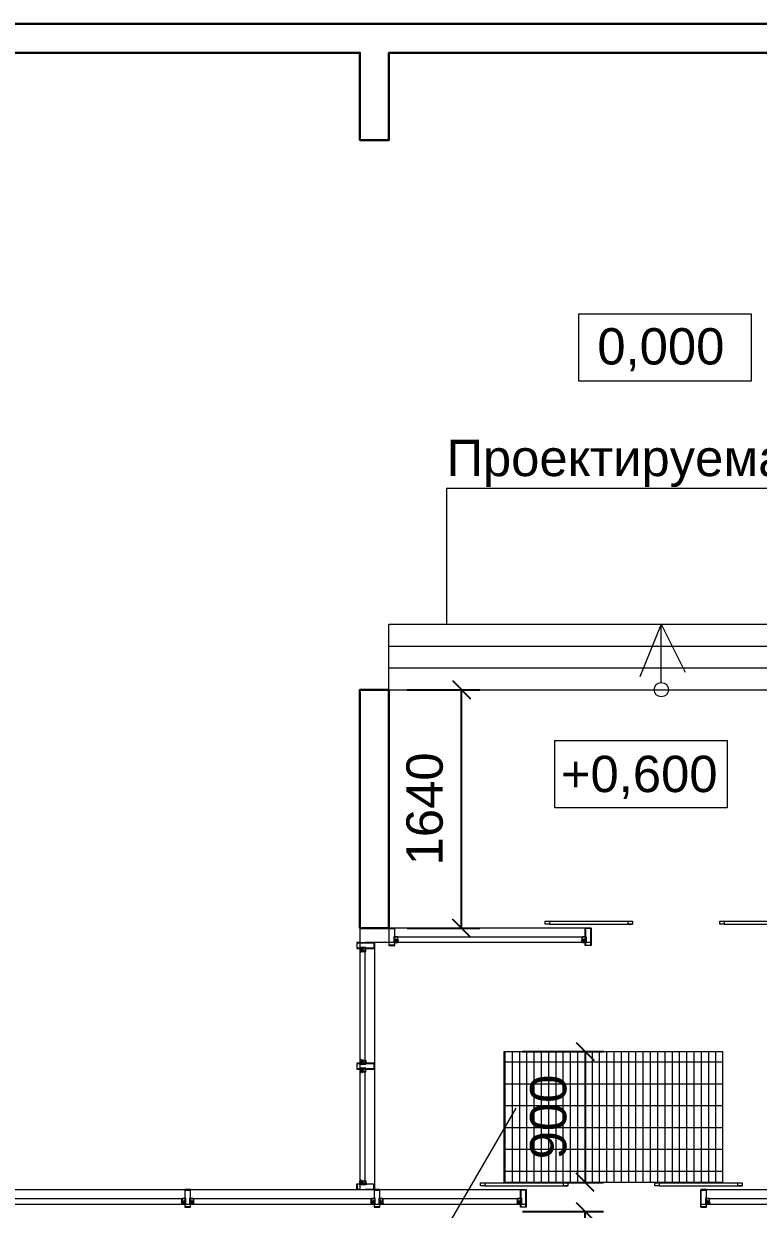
# Model space of a CAD drawing. Header units: metres. Extents: x -443 to 179, y -184 to -91.
# Drawn here: x -109.26 to -104.21, y -165.77 to -157.61 of the extents above; entities that cross this region are included whole.
import ezdxf

# ---------------------------------------------------------------- set-up
doc = ezdxf.new("R2010")
doc.units = ezdxf.units.M
doc.header["$MEASUREMENT"] = 0
for name, color, linetype, lineweight in [('Level 50', 7, 'Continuous', 0), ('выноска', 7, 'Continuous', 20), ('окна', 153, 'Continuous', 18), ('размер', 7, 'Continuous', 18)]:
    doc.layers.add(name, color=color, linetype=linetype, lineweight=lineweight)
doc.styles.get("Standard").update_dxf_attribs({"font": 'CS_Gost2304.shx'})
doc.styles.add('Style-Arial', font='arial.ttf')
doc.dimstyles.get("Standard").update_dxf_attribs({"dimtxt": 0.18, "dimasz": 0.18, "dimexe": 0.18, "dimexo": 0.0625, "dimgap": 0.09, "dimtad": 0, "dimtih": 1, "dimtoh": 1, "dimdec": 4, "dimzin": 0, "dimdsep": 46, "dimtxsty": 'Standard', "dimcen": 0.09, "dimadec": 0, "dimazin": 0, "dimtfac": 1, "dimtdec": 4, "dimtofl": 0, "dimtmove": 0, "dimatfit": 3, "dimfxl": 1, "dimtolj": 1, "dimtzin": 0, "dimarcsym": 0})

# ---------------------------------------------------------------- blocks, each defined once
blk = doc.blocks.new('_Oblique')
at = {"color": 0, "linetype": 'ByBlock', "lineweight": -2}
blk.add_line((0.5, 0.5), (-0.5, -0.5), dxfattribs=at)
blk = doc.blocks.new('*D51')
at = {"layer": 'Defpoints', "color": 0, "linetype": 'Continuous', "lineweight": 13, "transparency": 16777216}
for p in [(-106.7471, -162.1952), (-106.2479, -162.1952), (-106.7471, -163.8352)]:
    blk.add_point(p, dxfattribs=at)
at = {"layer": 'размер', "color": 0, "linetype": 'Continuous', "lineweight": -2, "transparency": 16777216}
for p, q in [((-106.6221, -162.1952), (-106.1229, -162.1952)), ((-106.2479, -163.8352), (-106.2479, -162.1952)), ((-106.6221, -163.8352), (-106.1229, -163.8352))]:
    blk.add_line(p, q, dxfattribs=at)
at = {"layer": 'размер', "color": 0, "linetype": 'Continuous', "lineweight": -2, "transparency": 16777216, "xscale": 0.125, "yscale": 0.125, "zscale": 0.125}
for p, rotation in [((-106.2479, -162.1952), 90), ((-106.2479, -163.8352), 270)]:
    blk.add_blockref('_Oblique', p, dxfattribs=dict(at, rotation=rotation))
at = {"layer": 'размер', "color": 0, "linetype": 'Continuous', "lineweight": 0, "transparency": 16777216, "insert": (-106.5005, -163.0152), "char_height": 0.25, "attachment_point": 5, "rotation": 90, "style": 'Style-Arial'}
blk.add_mtext('1640', dxfattribs=at)
blk = doc.blocks.new('*D52')
at = {"layer": 'Defpoints', "color": 0, "linetype": 'Continuous', "lineweight": 13, "transparency": 16777216}
for p in [(-105.9531, -165.7843), (-105.3974, -165.7843), (-105.9531, -166.7843)]:
    blk.add_point(p, dxfattribs=at)
at = {"layer": 'размер', "color": 0, "linetype": 'Continuous', "lineweight": -2, "transparency": 16777216}
for p, q in [((-105.8281, -165.7843), (-105.2724, -165.7843)), ((-105.3974, -166.7843), (-105.3974, -165.7843)), ((-105.8281, -166.7843), (-105.2724, -166.7843))]:
    blk.add_line(p, q, dxfattribs=at)
at = {"layer": 'размер', "color": 0, "linetype": 'Continuous', "lineweight": -2, "transparency": 16777216, "xscale": 0.125, "yscale": 0.125, "zscale": 0.125}
for p, rotation in [((-105.3974, -165.7843), 90), ((-105.3974, -166.7843), 270)]:
    blk.add_blockref('_Oblique', p, dxfattribs=dict(at, rotation=rotation))
at = {"layer": 'размер', "color": 0, "linetype": 'Continuous', "lineweight": 0, "transparency": 16777216, "insert": (-105.65, -166.2843), "char_height": 0.25, "attachment_point": 5, "rotation": 90, "style": 'Style-Arial'}
blk.add_mtext('1000', dxfattribs=at)
blk = doc.blocks.new('*D53')
at = {"layer": 'Defpoints', "color": 0, "linetype": 'Continuous', "lineweight": 13, "transparency": 16777216}
for p in [(-105.9538, -164.6843), (-105.9538, -165.5843), (-105.3974, -165.5843)]:
    blk.add_point(p, dxfattribs=at)
at = {"layer": 'размер', "color": 0, "linetype": 'Continuous', "lineweight": -2, "transparency": 16777216}
for p, q in [((-105.8288, -164.6843), (-105.2724, -164.6843)), ((-105.3974, -164.6843), (-105.3974, -165.5843)), ((-105.8288, -165.5843), (-105.2724, -165.5843))]:
    blk.add_line(p, q, dxfattribs=at)
at = {"layer": 'размер', "color": 0, "linetype": 'Continuous', "lineweight": -2, "transparency": 16777216, "xscale": 0.125, "yscale": 0.125, "zscale": 0.125}
for p, rotation in [((-105.3974, -164.6843), 90), ((-105.3974, -165.5843), 270)]:
    blk.add_blockref('_Oblique', p, dxfattribs=dict(at, rotation=rotation))
at = {"layer": 'размер', "color": 0, "linetype": 'Continuous', "lineweight": 0, "transparency": 16777216, "insert": (-105.65, -165.1343), "char_height": 0.25, "attachment_point": 5, "rotation": 90, "style": 'Style-Arial'}
blk.add_mtext('900', dxfattribs=at)
blk = doc.blocks.new('stoyka_R')
at = {"color": 0, "linetype": 'ByBlock', "lineweight": 0}
for points in [[(-34.9, 96.6), (-36, 97), (-36, 96), (-35.8, 96), (-35.8, 95), (-34.1, 94.3, -0.278117), (-33.5, 93.4, -0.298632), (-34.2, 92.5), (-37, 92, -1.227062), (-37.2, 92.7), (-34.8, 93.5), (-36.8, 94), (-37.8, 93.5), (-40.3, 93.5), (-44.8, 92.1, -1.262793), (-45.1, 92.7), (-41, 96), (-40, 96), (-40, 95, 0.414214), (-39.5, 94.5), (-38.3, 94.5, 0.414214), (-37.8, 95), (-37.8, 96), (-37.5, 96), (-37.5, 97), (-38.6, 96.6, -0.954089), (-39.2, 97.1), (-37.5, 98.7), (-36, 98.7), (-34.3, 97.1, -0.954089)], [(-34.9, 82.4), (-36, 81.7), (-36, 83), (-35.8, 83), (-35.8, 84), (-34.1, 84.7, 0.278117), (-33.5, 85.6, 0.298632), (-34.2, 86.5), (-37, 87, 1.227062), (-37.2, 86.3), (-34.8, 85.5), (-36.8, 85), (-37.8, 85.5), (-40.3, 85.5), (-44.8, 86.9, 1.262793), (-45.1, 86.3), (-41, 83), (-40, 83), (-40, 84, -0.414214), (-39.5, 84.5), (-38.3, 84.5, -0.414214), (-37.8, 84), (-37.8, 83), (-37.5, 83), (-37.5, 81.7), (-38.6, 82.4, 0.954089), (-39.2, 81.9), (-37.5, 80), (-36, 80), (-34.3, 81.9, 0.954089)], [(34.9, 96.6), (36, 97), (36, 96), (35.7, 96), (35.7, 95), (34.1, 94.3, 0.278117), (33.5, 93.4, 0.298632), (34.2, 92.5), (37, 92, 1.227062), (37.2, 92.7), (34.8, 93.5), (36.7, 94), (37.7, 93.5), (40.2, 93.5), (44.8, 92.1, 1.262793), (45.1, 92.7), (41, 96), (40, 96), (40, 95, -0.414214), (39.5, 94.5), (38.2, 94.5, -0.414214), (37.7, 95), (37.7, 96), (37.5, 96), (37.5, 97), (38.6, 96.6, 0.954089), (39.2, 97.1), (37.5, 98.7), (36, 98.7), (34.3, 97.1, 0.954089)], [(34.9, 82.4), (36, 81.7), (36, 83), (35.7, 83), (35.7, 84), (34.1, 84.7, -0.278117), (33.5, 85.6, -0.298632), (34.2, 86.5), (37, 87, -1.227062), (37.2, 86.3), (34.8, 85.5), (36.7, 85), (37.7, 85.5), (40.2, 85.5), (44.8, 86.9, -1.262793), (45.1, 86.3), (41, 83), (40, 83), (40, 84, 0.414214), (39.5, 84.5), (38.2, 84.5, 0.414214), (37.7, 84), (37.7, 83), (37.5, 83), (37.5, 81.7), (38.6, 82.4, -0.954089), (39.2, 81.9), (37.5, 80), (36, 80), (34.3, 81.9, -0.954089)]]:
    blk.add_lwpolyline(points, format="xyb", close=True, dxfattribs=at)
at = {"color": 0, "linetype": 'ByBlock', "lineweight": -2}
for points in [[(-20, 63.5), (-20, 0), (20, 0), (20, 63.5), (19.3, 63.9, 0.580174), (18.5, 63.5), (18.5, 61.5), (15, 61.5), (15, 69.5), (14.5, 70), (15, 70.5), (15, 79.2), (18.5, 79.2), (18.5, 77.2, 0.580174), (19.3, 76.8), (20, 77.3), (20, 80.7), (15, 80.7), (15, 98.5), (33.5, 98.5), (33.5, 96.2), (32, 96.2, 0.414214), (31.5, 95.7), (31.5, 95), (34.9, 95, 0.414214), (35.4, 95.5), (35.4, 96.2), (34.7, 96.2), (34.7, 98.7), (38.7, 98.7), (38.7, 96.2), (37.9, 96.2), (37.9, 95.5, 0.414214), (38.4, 95), (39.5, 95, 0.414214), (40, 95.5), (40, 99.5, 0.414214), (39.5, 100), (20, 100), (20, 120), (-20, 120), (-20, 100), (-39.5, 100, 0.414214), (-40, 99.5), (-40, 95.5, 0.414214), (-39.5, 95), (-38.5, 95, 0.414214), (-38, 95.5), (-38, 96.2), (-38.7, 96.2), (-38.7, 98.7), (-34.7, 98.7), (-34.7, 96.2), (-35.5, 96.2), (-35.5, 95.5, 0.414214), (-35, 95), (-31.5, 95), (-31.5, 95.7, 0.414214), (-32, 96.2), (-33.5, 96.2), (-33.5, 98.5), (-15, 98.5), (-15, 80.7), (-20, 80.7), (-20, 77.3), (-19.3, 76.8, 0.580174), (-18.5, 77.2), (-18.5, 79.2), (-15, 79.2), (-15, 70.5), (-14.5, 70), (-15, 69.5), (-15, 61.5), (-18.5, 61.5), (-18.5, 63.5, 0.580174), (-19.3, 63.9)], [(-39, 79), (-30, 79), (-22.1, 75.5), (-15.7, 75.5, 0.414214), (-15.2, 76), (-15.2, 76.2, 0.23461), (-15.4, 76.6), (-16.5, 77.4, 0.303619), (-16.9, 77.4), (-18.2, 76.5), (-22.1, 76.5), (-30, 80), (-33.5, 80), (-33.5, 82.8), (-33.5, 84), (-34.7, 84), (-35.3, 83), (-34.5, 83), (-34.5, 80), (-39, 80), (-39, 83), (-37.8, 83), (-38.4, 84), (-40, 84), (-40, 60), (-20, 60), (-20, 61), (-22, 61), (-22, 64), (-17.9, 64), (-16.3, 62.4, 0.979824), (-15.6, 63.1), (-17.5, 65), (-23.2, 65), (-23.2, 61), (-39, 61), (-39, 79)], [(39, 79), (30, 79), (22.1, 75.5), (15.7, 75.5, -0.414214), (15.2, 76), (15.2, 76.2, -0.23461), (15.4, 76.6), (16.5, 77.4, -0.303619), (16.9, 77.4), (18.2, 76.5), (22.1, 76.5), (30, 80), (33.5, 80), (33.5, 82.8), (33.5, 84), (34.7, 84), (35.3, 83), (34.5, 83), (34.5, 80), (39, 80), (39, 83), (37.8, 83), (38.4, 84), (40, 84), (40, 60), (20, 60), (20, 61), (22, 61), (22, 64), (17.9, 64), (16.3, 62.4, -0.979824), (15.6, 63.1), (17.5, 65), (23.2, 65), (23.2, 61), (39, 61), (39, 79)]]:
    blk.add_lwpolyline(points, format="xyb", close=True, dxfattribs=at)
at = {"lineweight": 0}
for points in [[(-37.2, 87), (-25, 87)], [(-37.1, 92), (-25, 92)], [(37.1, 92), (25, 92)], [(37.2, 87), (25, 87)]]:
    blk.add_lwpolyline(points, dxfattribs=at)
for points in [[(-25, 83.5), (-15, 83.5), (-15, 95.5), (-25, 95.5)], [(25, 83.5), (15, 83.5), (15, 95.5), (25, 95.5)]]:
    blk.add_lwpolyline(points, close=True, dxfattribs=at)
at = {"color": 0, "linetype": 'ByBlock', "lineweight": -2}
blk.add_lwpolyline([(18, 59.5), (18, 3), (-18, 3), (-18, 59.5), (-13, 59.5), (-13, 100.5), (-18, 100.5), (-18, 118), (18, 118), (18, 100.5), (13, 100.5), (13, 59.5)], close=True, dxfattribs=at)

msp = doc.modelspace()

# ---------------------------------------------------------------- hatches: boundary and pattern name
at = {"linetype": 'Continuous', "lineweight": 13}
h = msp.add_hatch(dxfattribs=at)
h.set_pattern_fill('CROSSHATCH', color=1, style=0, pattern_type=2)
h.set_pattern_definition([(180, (-106.49811, -165.05602), (-2e-17, -0.15), []), (270, (-106.49811, -165.056023), (0.05, -9e-18), [])])
h.paths.add_polyline_path([(-105.95379276, -165.58425684), (-104.45379276, -165.58425684), (-104.45379276, -164.68425684), (-105.95379276, -164.68425684)])

# ---------------------------------------------------------------- linework, layer by layer
for points in [[(-105.44081975, -160.07275909), (-105.44081975, -159.60893221), (-104.25667536, -159.60893221), (-104.25667536, -160.07275909), (-105.44081975, -160.07275909)], [(-105.60554967, -163.00829874), (-105.60554967, -162.54447186), (-104.42140528, -162.54447186), (-104.42140528, -163.00829874), (-105.60554967, -163.00829874)], [(-109.25195328, -169.77927832), (-108.60531161, -169.77927832), (-105.8730488, -165.07469879)]]:
    msp.add_lwpolyline(points, dxfattribs=at)
at = {"color": 7, "linetype": 'Continuous', "lineweight": 13}
for points in [[(-106.74711114, -162.1951916), (-106.74711114, -161.7451916)], [(-106.74711114, -161.7451916), (-102.99711114, -161.7451916), (-102.99711114, -163.8351916)], [(-106.74711114, -161.8951916), (-103.14711114, -161.8951916), (-103.14711114, -163.8351916)], [(-106.74711114, -162.0451916), (-103.29711114, -162.0451916), (-103.29711114, -163.8351916)], [(-106.74711114, -162.1951916), (-103.44711114, -162.1951916), (-103.44711114, -163.8351916)]]:
    msp.add_lwpolyline(points, dxfattribs=at)
at = {"color": 1, "linetype": 'Continuous', "lineweight": 13, "flags": 128}
msp.add_lwpolyline([(-105.95379276, -164.68425684), (-104.45379276, -164.68425684), (-104.45379276, -165.58425684), (-105.95379276, -165.58425684), (-105.95379276, -164.68425684)], close=True, dxfattribs=at)
at = {"color": 7, "linetype": 'Continuous', "lineweight": 13}
msp.add_circle((-104.87393924, -162.1951916), 0.04900933, dxfattribs=at)
at = {"layer": 'Level 50', "color": 7, "linetype": 'Continuous', "lineweight": 0}
for p, q in [((-104.87393924, -161.7451916), (-105.02214845, -162.1074031)), ((-104.87393924, -162.14618227), (-104.87393924, -161.7451916)), ((-104.87393924, -161.7451916), (-104.71052272, -162.07374583))]:
    msp.add_line(p, q, dxfattribs=at)
at = {"layer": 'Level 50', "color": 7, "linetype": 'Continuous', "lineweight": 30}
for points in [[(-121.14711114, -157.61425684), (-113.93711114, -157.61425684), (-110.35711114, -157.61425684), (-106.74711114, -157.61425684), (-101.14711114, -157.61425684), (-101.14711114, -157.61425684)], [(-120.94711114, -157.81425684), (-114.13711114, -157.81425684), (-114.13711114, -158.48425684), (-113.93711114, -158.48425684), (-113.93711114, -157.81425684), (-110.55711114, -157.81425684), (-110.55711114, -158.48425684), (-110.35711114, -158.48425684), (-110.35711114, -157.81425684), (-106.94711114, -157.81425684), (-106.94711114, -158.41425684), (-106.74711114, -158.41425684), (-106.74711114, -157.81425684), (-101.34711114, -157.81425684)], [(-106.74711114, -163.8351916), (-106.74711114, -162.1951916), (-106.94711114, -162.1951916), (-106.94711114, -163.8351916), (-106.74711114, -163.8351916)]]:
    msp.add_lwpolyline(points, dxfattribs=at)
at = {"layer": 'выноска', "linetype": 'Continuous', "lineweight": 0, "flags": 128}
for points in [[(-106.35169788, -160.80961511), (-102.25381248, -160.80961511)], [(-106.35169788, -160.80961511), (-106.35169788, -161.7451916)]]:
    msp.add_lwpolyline(points, dxfattribs=at)
at = {"layer": 'окна', "color": 5}
for p, q in [((-117.15711114, -165.63425684), (-105.80311114, -165.63425684)), ((-104.60311114, -165.63425684), (-103.55711114, -165.63425684)), ((-117.15711114, -165.73425684), (-105.80311114, -165.73425684)), ((-104.60311114, -165.73425684), (-103.55711114, -165.73425684))]:
    msp.add_line(p, q, dxfattribs=at)
at = {"layer": 'окна', "color": 5, "ltscale": 100}
for points in [[(-105.67180734, -163.78840157), (-105.64241417, -163.78840158), (-105.64241418, -163.80840151), (-105.67180735, -163.80840151)], [(-105.10120051, -163.78840157), (-105.07180734, -163.78840157), (-105.07180734, -163.8084015), (-105.10120051, -163.8084015)], [(-104.47180734, -163.78840154), (-104.44241417, -163.78840154), (-104.44241417, -163.80840148), (-104.47180734, -163.80840147)], [(-106.11780773, -165.58746682), (-106.08841456, -165.58746682), (-106.08841456, -165.60746676), (-106.11780773, -165.60746675)], [(-105.5472009, -165.58746682), (-105.51780773, -165.58746682), (-105.51780772, -165.60746675), (-105.54720089, -165.60746674)], [(-104.91780773, -165.58746679), (-104.88841456, -165.58746679), (-104.88841456, -165.60746672), (-104.91780773, -165.60746672)], [(-104.3472009, -165.58746678), (-104.31780773, -165.58746679), (-104.31780772, -165.60746671), (-104.34720089, -165.60746671)]]:
    msp.add_lwpolyline(points, close=True, dxfattribs=at)
at = {"layer": 'окна', "color": 5}
for points in [[(-105.64241418, -163.80840158), (-105.07180734, -163.80840145)], [(-105.64241417, -163.78840158), (-105.07180734, -163.78840145)], [(-104.44241417, -163.78840154), (-103.87180734, -163.78840141)], [(-104.44241417, -163.80840154), (-103.87180734, -163.80840141)], [(-106.94711114, -163.8351916), (-106.94711114, -165.63425684)], [(-105.35711076, -163.8351916), (-106.74711114, -163.8351916)], [(-106.74711114, -163.89868839), (-106.74711114, -163.93519653)], [(-106.74511114, -163.9356916), (-106.74511114, -163.8381916), (-106.70911114, -163.8381916), (-106.70911114, -163.8946916), (-106.71411114, -163.8946916), (-106.71411114, -163.9356916), (-106.70911114, -163.9356916), (-106.70911114, -163.9531916), (-106.74511114, -163.9531916), (-106.74511114, -163.9356916)], [(-106.70711114, -163.8951916), (-105.39711076, -163.8951916)], [(-105.35911076, -163.9356916), (-105.35911076, -163.8381916), (-105.39511076, -163.8381916), (-105.39511076, -163.8946916), (-105.39011076, -163.8946916), (-105.39011076, -163.9356916), (-105.39511076, -163.9356916), (-105.39511076, -163.9531916), (-105.35911076, -163.9531916), (-105.35911076, -163.9356916)], [(-105.35711076, -163.89868839), (-105.35711076, -163.9351916)], [(-106.94761114, -163.93719652), (-106.85011114, -163.93719652), (-106.85011114, -163.97319652), (-106.90661114, -163.97319652), (-106.90661114, -163.96819652), (-106.94761114, -163.96819652), (-106.94761114, -163.97319652), (-106.96511114, -163.97319652), (-106.96511114, -163.93719652), (-106.94761114, -163.93719652)], [(-106.94711114, -163.93519652), (-106.91060794, -163.93519652)], [(-106.93911114, -163.99234633), (-106.93911114, -163.98019652)], [(-106.93411114, -163.99239096), (-106.93411114, -163.98019652)], [(-106.91000552, -164.76672668), (-106.91000552, -163.97119653)], [(-105.35711076, -163.93519429), (-106.85000552, -163.93519653)], [(-106.84711369, -163.93519652), (-106.84711114, -165.63425684)], [(-106.68991671, -163.9221916), (-106.70211114, -163.9221916)], [(-106.68996134, -163.9271916), (-106.70211114, -163.9271916)], [(-105.4143052, -163.9221916), (-105.40211076, -163.9221916)], [(-105.41426056, -163.9271916), (-105.40211076, -163.9271916)], [(-106.91000552, -165.59825684), (-106.91000552, -164.80272668)], [(-106.94761114, -165.63225684), (-106.85011114, -165.63225684), (-106.85011114, -165.59625684), (-106.90661114, -165.59625684), (-106.90661114, -165.60125684), (-106.94761114, -165.60125684), (-106.94761114, -165.59625684), (-106.96511114, -165.59625684), (-106.96511114, -165.63225684), (-106.94761114, -165.63225684)], [(-106.93911114, -165.57710704), (-106.93911114, -165.58925684)], [(-106.93411114, -165.5770624), (-106.93411114, -165.58925684)], [(-106.08841456, -165.58746682), (-105.51780773, -165.58746669)], [(-106.08841456, -165.60746682), (-105.51780772, -165.60746669)], [(-104.88841456, -165.58746679), (-104.31780773, -165.58746666)], [(-104.88841456, -165.60746679), (-104.31780772, -165.60746666)], [(-109.39761114, -165.69425684), (-108.14936114, -165.69425684)], [(-108.11336114, -165.69425684), (-106.84711114, -165.69425684)], [(-106.81111114, -165.69425684), (-105.83711114, -165.69425684)], [(-105.80511114, -165.73475684), (-105.80511114, -165.63725684), (-105.84111114, -165.63725684), (-105.84111114, -165.69375684), (-105.83611114, -165.69375684), (-105.83611114, -165.73475684), (-105.84111114, -165.73475684), (-105.84111114, -165.75225684), (-105.80511114, -165.75225684), (-105.80511114, -165.73475684)], [(-105.80311114, -165.69775364), (-105.80311114, -165.73425684)], [(-104.60311114, -165.69775364), (-104.60311114, -165.73425684)], [(-104.60111114, -165.73475684), (-104.60111114, -165.63725684), (-104.56511114, -165.63725684), (-104.56511114, -165.69375684), (-104.57011114, -165.69375684), (-104.57011114, -165.73475684), (-104.56511114, -165.73475684), (-104.56511114, -165.75225684), (-104.60111114, -165.75225684), (-104.60111114, -165.73475684)], [(-104.56711114, -165.69425684), (-103.59311114, -165.69425684)], [(-105.86030558, -165.72125684), (-105.84811114, -165.72125684)], [(-105.86026095, -165.72625684), (-105.84811114, -165.72625684)], [(-104.54591671, -165.72125684), (-104.55811114, -165.72125684)], [(-104.54596134, -165.72625684), (-104.55811114, -165.72625684)]]:
    msp.add_lwpolyline(points, dxfattribs=at)
for points in [[(-106.74711114, -163.9351916), (-106.74711114, -163.9351916), (-106.74711114, -163.9551916), (-106.70711114, -163.9551916), (-106.70711114, -163.9351916), (-106.68761114, -163.9351916, 0.4142135624), (-106.68711114, -163.9346916), (-106.68711114, -163.9306916, 0.4142135624), (-106.68761114, -163.9301916), (-106.68866114, -163.9301916, 0.4142135624), (-106.68916114, -163.9306916), (-106.68916114, -163.9313916), (-106.68841114, -163.9313916), (-106.68841114, -163.9338916), (-106.69241114, -163.9338916), (-106.69241114, -163.9313916), (-106.69166114, -163.9313916), (-106.69166114, -163.9306916, 0.4142135624), (-106.69216114, -163.9301916), (-106.69561114, -163.9301916), (-106.69561114, -163.9308916, 0.4142135624), (-106.69511114, -163.9313916), (-106.69361114, -163.9313916), (-106.69361114, -163.9336916), (-106.71211114, -163.9336916), (-106.71211114, -163.9159416), (-106.70711114, -163.9159416), (-106.70711114, -163.91244481), (-106.70785574, -163.91200647, 0.5801735595), (-106.70861117, -163.91243837), (-106.70861117, -163.9144416), (-106.71211114, -163.9144416), (-106.71211114, -163.9056916), (-106.71261114, -163.9051916), (-106.71211114, -163.9046916), (-106.71211114, -163.8966916), (-106.70861117, -163.8966916), (-106.70861117, -163.89869482, 0.5801735595), (-106.70785574, -163.89912672), (-106.70711114, -163.89868839), (-106.70711114, -163.8351916), (-106.74711114, -163.8351916), (-106.74711114, -163.89868839)], [(-105.35711076, -163.9351916), (-105.35711076, -163.9351916), (-105.35711076, -163.9551916), (-105.39711076, -163.9551916), (-105.39711076, -163.9351916), (-105.41661076, -163.9351916, -0.4142135624), (-105.41711076, -163.9346916), (-105.41711076, -163.9306916, -0.4142135624), (-105.41661076, -163.9301916), (-105.41556076, -163.9301916, -0.4142135624), (-105.41506076, -163.9306916), (-105.41506076, -163.9313916), (-105.41581076, -163.9313916), (-105.41581076, -163.9338916), (-105.41181076, -163.9338916), (-105.41181076, -163.9313916), (-105.41256076, -163.9313916), (-105.41256076, -163.9306916, -0.4142135624), (-105.41206076, -163.9301916), (-105.40861076, -163.9301916), (-105.40861076, -163.9308916, -0.4142135624), (-105.40911076, -163.9313916), (-105.41061076, -163.9313916), (-105.41061076, -163.9336916), (-105.39211076, -163.9336916), (-105.39211076, -163.9159416), (-105.39711076, -163.9159416), (-105.39711076, -163.91244481), (-105.39636616, -163.91200647, -0.5801735595), (-105.39561073, -163.91243837), (-105.39561073, -163.9144416), (-105.39211076, -163.9144416), (-105.39211076, -163.9056916), (-105.39161076, -163.9051916), (-105.39211076, -163.9046916), (-105.39211076, -163.8966916), (-105.39561073, -163.8966916), (-105.39561073, -163.89869482, -0.5801735595), (-105.39636616, -163.89912672), (-105.39711076, -163.89868839), (-105.39711076, -163.8351916), (-105.35711076, -163.8351916), (-105.35711076, -163.89868839)], [(-106.94711114, -163.93519652), (-106.94711114, -163.93519652), (-106.96711114, -163.93519652), (-106.96711114, -163.97519652), (-106.94711114, -163.97519652), (-106.94711114, -163.99469652, 0.4142135624), (-106.94661114, -163.99519652), (-106.94261114, -163.99519652, 0.4142135624), (-106.94211114, -163.99469652), (-106.94211114, -163.99364652, 0.4142135624), (-106.94261114, -163.99314652), (-106.94331114, -163.99314652), (-106.94331114, -163.99389652), (-106.94581114, -163.99389652), (-106.94581114, -163.98989652), (-106.94331114, -163.98989652), (-106.94331114, -163.99064652), (-106.94261114, -163.99064652, 0.4142135624), (-106.94211114, -163.99014652), (-106.94211114, -163.98669652), (-106.94281114, -163.98669652, 0.4142135624), (-106.94331114, -163.98719652), (-106.94331114, -163.98869652), (-106.94561114, -163.98869652), (-106.94561114, -163.97019652), (-106.92786114, -163.97019652), (-106.92786114, -163.97519652), (-106.92436435, -163.97519652), (-106.92392602, -163.97445193, 0.5801735595), (-106.92435792, -163.9736965), (-106.92636114, -163.9736965), (-106.92636114, -163.97019652), (-106.91761114, -163.97019652), (-106.91711114, -163.96969652), (-106.91661114, -163.97019652), (-106.90861114, -163.97019652), (-106.90861114, -163.9736965), (-106.91061437, -163.9736965, 0.5801735595), (-106.91104627, -163.97445193), (-106.91060794, -163.97519652), (-106.84711114, -163.97519652), (-106.84711114, -163.93519652), (-106.91060794, -163.93519652)], [(-106.94711114, -165.63425684), (-106.94711114, -165.63425684), (-106.96711114, -165.63425684), (-106.96711114, -165.59425684), (-106.94711114, -165.59425684), (-106.94711114, -165.57475684, -0.4142135624), (-106.94661114, -165.57425684), (-106.94261114, -165.57425684, -0.4142135624), (-106.94211114, -165.57475684), (-106.94211114, -165.57580684, -0.4142135624), (-106.94261114, -165.57630684), (-106.94331114, -165.57630684), (-106.94331114, -165.57555684), (-106.94581114, -165.57555684), (-106.94581114, -165.57955684), (-106.94331114, -165.57955684), (-106.94331114, -165.57880684), (-106.94261114, -165.57880684, -0.4142135624), (-106.94211114, -165.57930684), (-106.94211114, -165.58275684), (-106.94281114, -165.58275684, -0.4142135624), (-106.94331114, -165.58225684), (-106.94331114, -165.58075684), (-106.94561114, -165.58075684), (-106.94561114, -165.59925684), (-106.92786114, -165.59925684), (-106.92786114, -165.59425684), (-106.92436435, -165.59425684), (-106.92392602, -165.59500144, -0.5801735595), (-106.92435792, -165.59575687), (-106.92636114, -165.59575687), (-106.92636114, -165.59925684), (-106.91761114, -165.59925684), (-106.91711114, -165.59975684), (-106.91661114, -165.59925684), (-106.90861114, -165.59925684), (-106.90861114, -165.59575687), (-106.91061437, -165.59575687, -0.5801735595), (-106.91104627, -165.59500144), (-106.91060794, -165.59425684), (-106.84711114, -165.59425684), (-106.84711114, -165.63425684), (-106.91060794, -165.63425684)], [(-105.80311114, -165.73425684), (-105.80311114, -165.73425684), (-105.80311114, -165.75425684), (-105.84311114, -165.75425684), (-105.84311114, -165.73425684), (-105.86261114, -165.73425684, -0.4142135624), (-105.86311114, -165.73375684), (-105.86311114, -165.72975684, -0.4142135624), (-105.86261114, -165.72925684), (-105.86156114, -165.72925684, -0.4142135624), (-105.86106114, -165.72975684), (-105.86106114, -165.73045684), (-105.86181114, -165.73045684), (-105.86181114, -165.73295684), (-105.85781114, -165.73295684), (-105.85781114, -165.73045684), (-105.85856114, -165.73045684), (-105.85856114, -165.72975684, -0.4142135624), (-105.85806114, -165.72925684), (-105.85461114, -165.72925684), (-105.85461114, -165.72995684, -0.4142135624), (-105.85511114, -165.73045684), (-105.85661114, -165.73045684), (-105.85661114, -165.73275684), (-105.83811114, -165.73275684), (-105.83811114, -165.71500684), (-105.84311114, -165.71500684), (-105.84311114, -165.71151005), (-105.84236655, -165.71107172, -0.5801735595), (-105.84161112, -165.71150362), (-105.84161112, -165.71350684), (-105.83811114, -165.71350684), (-105.83811114, -165.70475684), (-105.83761114, -165.70425684), (-105.83811114, -165.70375684), (-105.83811114, -165.69575684), (-105.84161112, -165.69575684), (-105.84161112, -165.69776007, -0.5801735595), (-105.84236655, -165.69819197), (-105.84311114, -165.69775364), (-105.84311114, -165.63425684), (-105.80311114, -165.63425684), (-105.80311114, -165.69775364)], [(-104.60311114, -165.73425684), (-104.60311114, -165.73425684), (-104.60311114, -165.75425684), (-104.56311114, -165.75425684), (-104.56311114, -165.73425684), (-104.54361114, -165.73425684, 0.4142135624), (-104.54311114, -165.73375684), (-104.54311114, -165.72975684, 0.4142135624), (-104.54361114, -165.72925684), (-104.54466114, -165.72925684, 0.4142135624), (-104.54516114, -165.72975684), (-104.54516114, -165.73045684), (-104.54441114, -165.73045684), (-104.54441114, -165.73295684), (-104.54841114, -165.73295684), (-104.54841114, -165.73045684), (-104.54766114, -165.73045684), (-104.54766114, -165.72975684, 0.4142135624), (-104.54816114, -165.72925684), (-104.55161114, -165.72925684), (-104.55161114, -165.72995684, 0.4142135624), (-104.55111114, -165.73045684), (-104.54961114, -165.73045684), (-104.54961114, -165.73275684), (-104.56811114, -165.73275684), (-104.56811114, -165.71500684), (-104.56311114, -165.71500684), (-104.56311114, -165.71151005), (-104.56385574, -165.71107172, 0.5801735595), (-104.56461117, -165.71150362), (-104.56461117, -165.71350684), (-104.56811114, -165.71350684), (-104.56811114, -165.70475684), (-104.56861114, -165.70425684), (-104.56811114, -165.70375684), (-104.56811114, -165.69575684), (-104.56461117, -165.69575684), (-104.56461117, -165.69776007, 0.5801735595), (-104.56385574, -165.69819197), (-104.56311114, -165.69775364), (-104.56311114, -165.63425684), (-104.60311114, -165.63425684), (-104.60311114, -165.69775364)]]:
    msp.add_lwpolyline(points, format="xyb", dxfattribs=at)
for points in [[(-106.68811114, -163.9141916), (-106.69711114, -163.9141916), (-106.70501114, -163.9106916), (-106.71141114, -163.9106916, 0.4142135624), (-106.71191114, -163.9111916), (-106.71191114, -163.9114275, 0.2346100061), (-106.71169973, -163.91182856), (-106.71063331, -163.91262249, 0.3036194749), (-106.71018852, -163.91262318), (-106.70891114, -163.9116916), (-106.70501114, -163.9116916), (-106.69711114, -163.9151916), (-106.69361114, -163.9151916), (-106.69361114, -163.9179916), (-106.69361114, -163.9191916), (-106.69238849, -163.9191916), (-106.69181114, -163.9181916), (-106.69261114, -163.9181916), (-106.69261114, -163.9151916), (-106.68811114, -163.9151916), (-106.68811114, -163.9181916), (-106.68931114, -163.9181916), (-106.68873379, -163.9191916), (-106.68711114, -163.9191916), (-106.68711114, -163.8951916), (-106.70711114, -163.8951916), (-106.70711114, -163.8961916), (-106.70511114, -163.8961916), (-106.70511114, -163.8991916), (-106.70917278, -163.8991916), (-106.71076936, -163.89759501, 0.9798244206), (-106.71146234, -163.89831625), (-106.70958699, -163.9001916), (-106.70391114, -163.9001916), (-106.70391114, -163.8961916), (-106.68811114, -163.8961916), (-106.68811114, -163.9141916)], [(-106.69225253, -163.91757881), (-106.69111114, -163.9168916), (-106.69111114, -163.9181916), (-106.69136114, -163.9181916), (-106.69136114, -163.9191916), (-106.69301728, -163.91992766, 0.2781165631), (-106.69360886, -163.92077399, 0.298632436), (-106.69294695, -163.92164845), (-106.6901073, -163.92216216, 1.2270617229), (-106.68995115, -163.92150322), (-106.69231114, -163.9206916), (-106.69036114, -163.9201916), (-106.68936114, -163.9206916), (-106.68686114, -163.9206916), (-106.68233749, -163.92208972, 1.2627930682), (-106.68197893, -163.92151033), (-106.68611114, -163.9181916), (-106.68711114, -163.9181916), (-106.68711114, -163.9191916, -0.4142135624), (-106.68761114, -163.9196916), (-106.68886114, -163.9196916, -0.4142135624), (-106.68936114, -163.9191916), (-106.68936114, -163.9181916), (-106.68961114, -163.9181916), (-106.68961114, -163.9168916), (-106.68846976, -163.91757881, 0.9540885036), (-106.68793146, -163.91713254), (-106.68961114, -163.9151916), (-106.69111114, -163.9151916), (-106.69279083, -163.91713254, 0.9540885036)], [(-105.41196938, -163.91757881), (-105.41311076, -163.9168916), (-105.41311076, -163.9181916), (-105.41286076, -163.9181916), (-105.41286076, -163.9191916), (-105.41120462, -163.91992766, -0.2781165631), (-105.41061304, -163.92077399, -0.298632436), (-105.41127495, -163.92164845), (-105.4141146, -163.92216216, -1.2270617229), (-105.41427075, -163.92150322), (-105.41191076, -163.9206916), (-105.41386076, -163.9201916), (-105.41486076, -163.9206916), (-105.41736076, -163.9206916), (-105.42188442, -163.92208972, -1.2627930682), (-105.42224297, -163.92151033), (-105.41811076, -163.9181916), (-105.41711076, -163.9181916), (-105.41711076, -163.9191916, 0.4142135624), (-105.41661076, -163.9196916), (-105.41536076, -163.9196916, 0.4142135624), (-105.41486076, -163.9191916), (-105.41486076, -163.9181916), (-105.41461076, -163.9181916), (-105.41461076, -163.9168916), (-105.41575214, -163.91757881, -0.9540885036), (-105.41629044, -163.91713254), (-105.41461076, -163.9151916), (-105.41311076, -163.9151916), (-105.41143108, -163.91713254, -0.9540885036)], [(-105.41611076, -163.9141916), (-105.40711076, -163.9141916), (-105.39921076, -163.9106916), (-105.39281076, -163.9106916, -0.4142135624), (-105.39231076, -163.9111916), (-105.39231076, -163.9114275, -0.2346100061), (-105.39252218, -163.91182856), (-105.3935886, -163.91262249, -0.3036194749), (-105.39403338, -163.91262318), (-105.39531076, -163.9116916), (-105.39921076, -163.9116916), (-105.40711076, -163.9151916), (-105.41061076, -163.9151916), (-105.41061076, -163.9179916), (-105.41061076, -163.9191916), (-105.41183341, -163.9191916), (-105.41241076, -163.9181916), (-105.41161076, -163.9181916), (-105.41161076, -163.9151916), (-105.41611076, -163.9151916), (-105.41611076, -163.9181916), (-105.41491076, -163.9181916), (-105.41548811, -163.9191916), (-105.41711076, -163.9191916), (-105.41711076, -163.8951916), (-105.39711076, -163.8951916), (-105.39711076, -163.8961916), (-105.39911076, -163.8961916), (-105.39911076, -163.8991916), (-105.39504912, -163.8991916), (-105.39345254, -163.89759501, -0.9798244206), (-105.39275956, -163.89831625), (-105.39463491, -163.9001916), (-105.40031076, -163.9001916), (-105.40031076, -163.8961916), (-105.41611076, -163.8961916), (-105.41611076, -163.9141916)], [(-106.94372682, -163.99005514), (-106.94411114, -163.99119652), (-106.94311404, -163.99119652), (-106.94311404, -163.99094652), (-106.94211404, -163.99094652), (-106.94137798, -163.98929038, -0.2781165631), (-106.94053164, -163.9886988, -0.298632436), (-106.93965718, -163.98936072), (-106.93914347, -163.99220036, -1.2270617229), (-106.93980242, -163.99235652), (-106.94061404, -163.98999652), (-106.94111404, -163.99194652), (-106.94061404, -163.99294652), (-106.94061404, -163.99544652), (-106.93921591, -163.99997018, -1.2627930682), (-106.93979531, -164.00032874), (-106.94311404, -163.99619652), (-106.94311404, -163.99519652), (-106.94211404, -163.99519652, 0.4142135624), (-106.94161404, -163.99469652), (-106.94161404, -163.99344652, 0.4142135624), (-106.94211404, -163.99294652), (-106.94311404, -163.99294652), (-106.94311404, -163.99269652), (-106.94411114, -163.99269652), (-106.94372682, -163.99383791, -0.9540885036), (-106.94417309, -163.99437621), (-106.94581114, -163.99269652), (-106.94581114, -163.99119652), (-106.94417309, -163.98951684, -0.9540885036)], [(-106.92949836, -163.99005514), (-106.92881114, -163.99119652), (-106.93011114, -163.99119652), (-106.93011114, -163.99094652), (-106.93111114, -163.99094652), (-106.93184721, -163.98929038, 0.2781165631), (-106.93269354, -163.9886988, 0.298632436), (-106.933568, -163.98936072), (-106.93408171, -163.99220036, 1.2270617229), (-106.93342276, -163.99235652), (-106.93261114, -163.98999652), (-106.93211114, -163.99194652), (-106.93261114, -163.99294652), (-106.93261114, -163.99544652), (-106.93400927, -163.99997018, 1.2627930682), (-106.93342987, -164.00032874), (-106.93011114, -163.99619652), (-106.93011114, -163.99519652), (-106.93111114, -163.99519652, -0.4142135624), (-106.93161114, -163.99469652), (-106.93161114, -163.99344652, -0.4142135624), (-106.93111114, -163.99294652), (-106.93011114, -163.99294652), (-106.93011114, -163.99269652), (-106.92881114, -163.99269652), (-106.92949836, -163.99383791, 0.9540885036), (-106.92905209, -163.99437621), (-106.92711114, -163.99269652), (-106.92711114, -163.99119652), (-106.92905209, -163.98951684, 0.9540885036)], [(-106.92611114, -163.99419652), (-106.92611114, -163.98519652), (-106.92261114, -163.97729652), (-106.92261114, -163.97089652, 0.4142135624), (-106.92311114, -163.97039652), (-106.92334705, -163.97039652, 0.2346100061), (-106.92374811, -163.97060794), (-106.92454204, -163.97167436, 0.3036194749), (-106.92454273, -163.97211915), (-106.92361114, -163.97339652), (-106.92361114, -163.97729652), (-106.92711114, -163.98519652), (-106.92711114, -163.98869652), (-106.92991114, -163.98869652), (-106.93111114, -163.98869652), (-106.93111114, -163.98991917), (-106.93011114, -163.99049652), (-106.93011114, -163.98969652), (-106.92711114, -163.98969652), (-106.92711114, -163.99419652), (-106.93011114, -163.99419652), (-106.93011114, -163.99299652), (-106.93111114, -163.99357387), (-106.93111114, -163.99519652), (-106.90711114, -163.99519652), (-106.90711114, -163.97519652), (-106.90811114, -163.97519652), (-106.90811114, -163.97719652), (-106.91111114, -163.97719652), (-106.91111114, -163.97313489), (-106.90951456, -163.9715383, 0.9798244206), (-106.9102358, -163.97084533), (-106.91211114, -163.97272068), (-106.91211114, -163.97839652), (-106.90811114, -163.97839652), (-106.90811114, -163.99419652), (-106.92611114, -163.99419652)], [(-106.69225253, -163.93180728), (-106.69111114, -163.9321916), (-106.69111114, -163.93119449), (-106.69136114, -163.93119449), (-106.69136114, -163.93019449), (-106.69301728, -163.92945843, -0.2781165631), (-106.69360886, -163.92861209, -0.298632436), (-106.69294695, -163.92773764), (-106.6901073, -163.92722392, -1.2270617229), (-106.68995115, -163.92788287), (-106.69231114, -163.92869449), (-106.69036114, -163.92919449), (-106.68936114, -163.92869449), (-106.68686114, -163.92869449), (-106.68233749, -163.92729636, -1.2627930682), (-106.68197893, -163.92787576), (-106.68611114, -163.93119449), (-106.68711114, -163.93119449), (-106.68711114, -163.93019449, 0.4142135624), (-106.68761114, -163.92969449), (-106.68886114, -163.92969449, 0.4142135624), (-106.68936114, -163.93019449), (-106.68936114, -163.93119449), (-106.68961114, -163.93119449), (-106.68961114, -163.9321916), (-106.68846976, -163.93180728, -0.9540885036), (-106.68793146, -163.93225354), (-106.68961114, -163.9338916), (-106.69111114, -163.9338916), (-106.69279083, -163.93225354, -0.9540885036)], [(-105.41196938, -163.93180728), (-105.41311076, -163.9321916), (-105.41311076, -163.93119449), (-105.41286076, -163.93119449), (-105.41286076, -163.93019449), (-105.41120462, -163.92945843, 0.2781165631), (-105.41061304, -163.92861209, 0.298632436), (-105.41127495, -163.92773764), (-105.4141146, -163.92722392, 1.2270617229), (-105.41427075, -163.92788287), (-105.41191076, -163.92869449), (-105.41386076, -163.92919449), (-105.41486076, -163.92869449), (-105.41736076, -163.92869449), (-105.42188442, -163.92729636, 1.2627930682), (-105.42224297, -163.92787576), (-105.41811076, -163.93119449), (-105.41711076, -163.93119449), (-105.41711076, -163.93019449, -0.4142135624), (-105.41661076, -163.92969449), (-105.41536076, -163.92969449, -0.4142135624), (-105.41486076, -163.93019449), (-105.41486076, -163.93119449), (-105.41461076, -163.93119449), (-105.41461076, -163.9321916), (-105.41575214, -163.93180728, 0.9540885036), (-105.41629044, -163.93225354), (-105.41461076, -163.9338916), (-105.41311076, -163.9338916), (-105.41143108, -163.93225354, 0.9540885036)], [(-106.94372682, -165.57939823), (-106.94411114, -165.57825684), (-106.94311404, -165.57825684), (-106.94311404, -165.57850684), (-106.94211404, -165.57850684), (-106.94137798, -165.58016298, 0.2781165631), (-106.94053164, -165.58075456, 0.298632436), (-106.93965718, -165.58009265), (-106.93914347, -165.577253, 1.2270617229), (-106.93980242, -165.57709685), (-106.94061404, -165.57945684), (-106.94111404, -165.57750684), (-106.94061404, -165.57650684), (-106.94061404, -165.57400684), (-106.93921591, -165.56948319, 1.2627930682), (-106.93979531, -165.56912463), (-106.94311404, -165.57325684), (-106.94311404, -165.57425684), (-106.94211404, -165.57425684, -0.4142135624), (-106.94161404, -165.57475684), (-106.94161404, -165.57600684, -0.4142135624), (-106.94211404, -165.57650684), (-106.94311404, -165.57650684), (-106.94311404, -165.57675684), (-106.94411114, -165.57675684), (-106.94372682, -165.57561546, 0.9540885036), (-106.94417309, -165.57507716), (-106.94581114, -165.57675684), (-106.94581114, -165.57825684), (-106.94417309, -165.57993653, 0.9540885036)], [(-106.92949836, -165.57939823), (-106.92881114, -165.57825684), (-106.93011114, -165.57825684), (-106.93011114, -165.57850684), (-106.93111114, -165.57850684), (-106.93184721, -165.58016298, -0.2781165631), (-106.93269354, -165.58075456, -0.298632436), (-106.933568, -165.58009265), (-106.93408171, -165.577253, -1.2270617229), (-106.93342276, -165.57709685), (-106.93261114, -165.57945684), (-106.93211114, -165.57750684), (-106.93261114, -165.57650684), (-106.93261114, -165.57400684), (-106.93400927, -165.56948319, -1.2627930682), (-106.93342987, -165.56912463), (-106.93011114, -165.57325684), (-106.93011114, -165.57425684), (-106.93111114, -165.57425684, 0.4142135624), (-106.93161114, -165.57475684), (-106.93161114, -165.57600684, 0.4142135624), (-106.93111114, -165.57650684), (-106.93011114, -165.57650684), (-106.93011114, -165.57675684), (-106.92881114, -165.57675684), (-106.92949836, -165.57561546, -0.9540885036), (-106.92905209, -165.57507716), (-106.92711114, -165.57675684), (-106.92711114, -165.57825684), (-106.92905209, -165.57993653, -0.9540885036)], [(-106.92611114, -165.57525684), (-106.92611114, -165.58425684), (-106.92261114, -165.59215684), (-106.92261114, -165.59855684, -0.4142135624), (-106.92311114, -165.59905684), (-106.92334705, -165.59905684, -0.2346100061), (-106.92374811, -165.59884543), (-106.92454204, -165.59777901, -0.3036194749), (-106.92454273, -165.59733422), (-106.92361114, -165.59605684), (-106.92361114, -165.59215684), (-106.92711114, -165.58425684), (-106.92711114, -165.58075684), (-106.92991114, -165.58075684), (-106.93111114, -165.58075684), (-106.93111114, -165.57953419), (-106.93011114, -165.57895684), (-106.93011114, -165.57975684), (-106.92711114, -165.57975684), (-106.92711114, -165.57525684), (-106.93011114, -165.57525684), (-106.93011114, -165.57645684), (-106.93111114, -165.57587949), (-106.93111114, -165.57425684), (-106.90711114, -165.57425684), (-106.90711114, -165.59425684), (-106.90811114, -165.59425684), (-106.90811114, -165.59225684), (-106.91111114, -165.59225684), (-106.91111114, -165.59631848), (-106.90951456, -165.59791506, -0.9798244206), (-106.9102358, -165.59860804), (-106.91211114, -165.59673269), (-106.91211114, -165.59105684), (-106.90811114, -165.59105684), (-106.90811114, -165.57525684), (-106.92611114, -165.57525684)], [(-105.86211114, -165.71325684), (-105.85311114, -165.71325684), (-105.84521114, -165.70975684), (-105.83881114, -165.70975684, -0.4142135624), (-105.83831114, -165.71025684), (-105.83831114, -165.71049275, -0.2346100061), (-105.83852256, -165.71089381), (-105.83958898, -165.71168774, -0.3036194749), (-105.84003377, -165.71168843), (-105.84131114, -165.71075684), (-105.84521114, -165.71075684), (-105.85311114, -165.71425684), (-105.85661114, -165.71425684), (-105.85661114, -165.71705684), (-105.85661114, -165.71825684), (-105.85783379, -165.71825684), (-105.85841114, -165.71725684), (-105.85761114, -165.71725684), (-105.85761114, -165.71425684), (-105.86211114, -165.71425684), (-105.86211114, -165.71725684), (-105.86091114, -165.71725684), (-105.86148849, -165.71825684), (-105.86311114, -165.71825684), (-105.86311114, -165.69425684), (-105.84311114, -165.69425684), (-105.84311114, -165.69525684), (-105.84511114, -165.69525684), (-105.84511114, -165.69825684), (-105.84104951, -165.69825684), (-105.83945292, -165.69666026, -0.9798244206), (-105.83875995, -165.69738149), (-105.8406353, -165.69925684), (-105.84631114, -165.69925684), (-105.84631114, -165.69525684), (-105.86211114, -165.69525684), (-105.86211114, -165.71325684)], [(-104.54411114, -165.71325684), (-104.55311114, -165.71325684), (-104.56101114, -165.70975684), (-104.56741114, -165.70975684, 0.4142135624), (-104.56791114, -165.71025684), (-104.56791114, -165.71049275, 0.2346100061), (-104.56769973, -165.71089381), (-104.56663331, -165.71168774, 0.3036194749), (-104.56618852, -165.71168843), (-104.56491114, -165.71075684), (-104.56101114, -165.71075684), (-104.55311114, -165.71425684), (-104.54961114, -165.71425684), (-104.54961114, -165.71705684), (-104.54961114, -165.71825684), (-104.54838849, -165.71825684), (-104.54781114, -165.71725684), (-104.54861114, -165.71725684), (-104.54861114, -165.71425684), (-104.54411114, -165.71425684), (-104.54411114, -165.71725684), (-104.54531114, -165.71725684), (-104.54473379, -165.71825684), (-104.54311114, -165.71825684), (-104.54311114, -165.69425684), (-104.56311114, -165.69425684), (-104.56311114, -165.69525684), (-104.56111114, -165.69525684), (-104.56111114, -165.69825684), (-104.56517278, -165.69825684), (-104.56676936, -165.69666026, 0.9798244206), (-104.56746234, -165.69738149), (-104.56558699, -165.69925684), (-104.55991114, -165.69925684), (-104.55991114, -165.69525684), (-104.54411114, -165.69525684), (-104.54411114, -165.71325684)], [(-105.85796976, -165.71664406), (-105.85911114, -165.71595684), (-105.85911114, -165.71725684), (-105.85886114, -165.71725684), (-105.85886114, -165.71825684), (-105.85720501, -165.7189929, -0.2781165631), (-105.85661342, -165.71983924, -0.298632436), (-105.85727534, -165.7207137), (-105.86011498, -165.72122741, -1.2270617229), (-105.86027114, -165.72056846), (-105.85791114, -165.71975684), (-105.85986114, -165.71925684), (-105.86086114, -165.71975684), (-105.86336114, -165.71975684), (-105.8678848, -165.72115497, -1.2627930682), (-105.86824336, -165.72057557), (-105.86411114, -165.71725684), (-105.86311114, -165.71725684), (-105.86311114, -165.71825684, 0.4142135624), (-105.86261114, -165.71875684), (-105.86136114, -165.71875684, 0.4142135624), (-105.86086114, -165.71825684), (-105.86086114, -165.71725684), (-105.86061114, -165.71725684), (-105.86061114, -165.71595684), (-105.86175253, -165.71664406, -0.9540885036), (-105.86229083, -165.71619779), (-105.86061114, -165.71425684), (-105.85911114, -165.71425684), (-105.85743146, -165.71619779, -0.9540885036)], [(-105.85796976, -165.73087252), (-105.85911114, -165.73125684), (-105.85911114, -165.73025974), (-105.85886114, -165.73025974), (-105.85886114, -165.72925974), (-105.85720501, -165.72852367, 0.2781165631), (-105.85661342, -165.72767734, 0.298632436), (-105.85727534, -165.72680288), (-105.86011498, -165.72628917, 1.2270617229), (-105.86027114, -165.72694812), (-105.85791114, -165.72775974), (-105.85986114, -165.72825974), (-105.86086114, -165.72775974), (-105.86336114, -165.72775974), (-105.8678848, -165.72636161, 1.2627930682), (-105.86824336, -165.72694101), (-105.86411114, -165.73025974), (-105.86311114, -165.73025974), (-105.86311114, -165.72925974, -0.4142135624), (-105.86261114, -165.72875974), (-105.86136114, -165.72875974, -0.4142135624), (-105.86086114, -165.72925974), (-105.86086114, -165.73025974), (-105.86061114, -165.73025974), (-105.86061114, -165.73125684), (-105.86175253, -165.73087252, 0.9540885036), (-105.86229083, -165.73131879), (-105.86061114, -165.73295684), (-105.85911114, -165.73295684), (-105.85743146, -165.73131879, 0.9540885036)], [(-104.54825253, -165.71664406), (-104.54711114, -165.71595684), (-104.54711114, -165.71725684), (-104.54736114, -165.71725684), (-104.54736114, -165.71825684), (-104.54901728, -165.7189929, 0.2781165631), (-104.54960886, -165.71983924, 0.298632436), (-104.54894695, -165.7207137), (-104.5461073, -165.72122741, 1.2270617229), (-104.54595115, -165.72056846), (-104.54831114, -165.71975684), (-104.54636114, -165.71925684), (-104.54536114, -165.71975684), (-104.54286114, -165.71975684), (-104.53833749, -165.72115497, 1.2627930682), (-104.53797893, -165.72057557), (-104.54211114, -165.71725684), (-104.54311114, -165.71725684), (-104.54311114, -165.71825684, -0.4142135624), (-104.54361114, -165.71875684), (-104.54486114, -165.71875684, -0.4142135624), (-104.54536114, -165.71825684), (-104.54536114, -165.71725684), (-104.54561114, -165.71725684), (-104.54561114, -165.71595684), (-104.54446976, -165.71664406, 0.9540885036), (-104.54393146, -165.71619779), (-104.54561114, -165.71425684), (-104.54711114, -165.71425684), (-104.54879083, -165.71619779, 0.9540885036)], [(-104.54825253, -165.73087252), (-104.54711114, -165.73125684), (-104.54711114, -165.73025974), (-104.54736114, -165.73025974), (-104.54736114, -165.72925974), (-104.54901728, -165.72852367, -0.2781165631), (-104.54960886, -165.72767734, -0.298632436), (-104.54894695, -165.72680288), (-104.5461073, -165.72628917, -1.2270617229), (-104.54595115, -165.72694812), (-104.54831114, -165.72775974), (-104.54636114, -165.72825974), (-104.54536114, -165.72775974), (-104.54286114, -165.72775974), (-104.53833749, -165.72636161, -1.2627930682), (-104.53797893, -165.72694101), (-104.54211114, -165.73025974), (-104.54311114, -165.73025974), (-104.54311114, -165.72925974, 0.4142135624), (-104.54361114, -165.72875974), (-104.54486114, -165.72875974, 0.4142135624), (-104.54536114, -165.72925974), (-104.54536114, -165.73025974), (-104.54561114, -165.73025974), (-104.54561114, -165.73125684), (-104.54446976, -165.73087252, -0.9540885036), (-104.54393146, -165.73131879), (-104.54561114, -165.73295684), (-104.54711114, -165.73295684), (-104.54879083, -165.73131879, -0.9540885036)]]:
    msp.add_lwpolyline(points, format="xyb", close=True, dxfattribs=at)
for points in [[(-106.93061114, -163.98019652), (-106.93061114, -163.97019652), (-106.94261114, -163.97019652), (-106.94261114, -163.98019652)], [(-106.70211114, -163.9186916), (-106.71211114, -163.9186916), (-106.71211114, -163.9306916), (-106.70211114, -163.9306916)], [(-105.40211076, -163.9186916), (-105.39211076, -163.9186916), (-105.39211076, -163.9306916), (-105.40211076, -163.9306916)], [(-106.93061114, -165.58925684), (-106.93061114, -165.59925684), (-106.94261114, -165.59925684), (-106.94261114, -165.58925684)], [(-105.84811114, -165.71775684), (-105.83811114, -165.71775684), (-105.83811114, -165.72975684), (-105.84811114, -165.72975684)], [(-104.55811114, -165.71775684), (-104.56811114, -165.71775684), (-104.56811114, -165.72975684), (-104.55811114, -165.72975684)]]:
    msp.add_lwpolyline(points, close=True, dxfattribs=at)

# ---------------------------------------------------------------- block references
at = {"layer": 'окна', "color": 5, "xscale": 0.001, "yscale": 0.001, "zscale": 0.001}
for p, rotation in [((-106.84711242, -164.78472668), 90.00000000000001), ((-108.13136114, -165.63425684), 180), ((-106.82911114, -165.63425684), 180)]:
    msp.add_blockref('stoyka_R', p, dxfattribs=dict(at, rotation=rotation))

# ---------------------------------------------------------------- texts
at = {"color": 7, "linetype": 'Continuous', "lineweight": 0, "style": 'Style-Arial'}
for s, p in [('0,000', (-105.3139181, -159.95845611)), ('+0,600', (-105.56475056, -162.89973337))]:
    msp.add_text(s, height=0.25, dxfattribs=at).set_placement(p)
at = {"layer": 'выноска', "linetype": 'Continuous', "lineweight": 0, "insert": (-106.35169788, -160.47628177), "char_height": 0.25, "attachment_point": 1, "line_spacing_factor": 0.7, "style": 'Style-Arial'}
msp.add_mtext('Проектируемая лестница', dxfattribs=at)

# ---------------------------------------------------------------- dimensions: what is measured, and where the dimension line sits
at = {"layer": 'размер', "linetype": 'Continuous', "lineweight": 0}
for base, p1, p2, picture, middle in [((-106.24789113, -162.1951916), (-106.74711114, -163.8351916), (-106.74711114, -162.1951916), '*D51', (-106.50053438, -163.0151916)), ((-105.39738126, -165.58425684), (-105.95379276, -164.68425684), (-105.95379276, -165.58425684), '*D53', (-105.65002451, -165.13425684)), ((-105.39738126, -165.78425684), (-105.95311114, -166.78425684), (-105.95311114, -165.78425684), '*D52', (-105.65002451, -166.28425684))]:
    dim = msp.add_linear_dim(base=base, p1=p1, p2=p2, angle=90, dimstyle='Standard', override={"dimtxt": 0.25, "dimasz": 0.125, "dimexe": 0.125, "dimexo": 0.125, "dimgap": 0.125, "dimtad": 1, "dimtih": 0, "dimtoh": 0, "dimlfac": 1000, "dimzin": 11, "dimtxsty": 'Style-Arial', "dimblk": 'Oblique', "dimtolj": 0, "dimtzin": 11}, dxfattribs=at)
    dim.commit()
    dim.dimension.update_dxf_attribs({"geometry": picture, "text_midpoint": middle})

doc.saveas('drawing.dxf')
